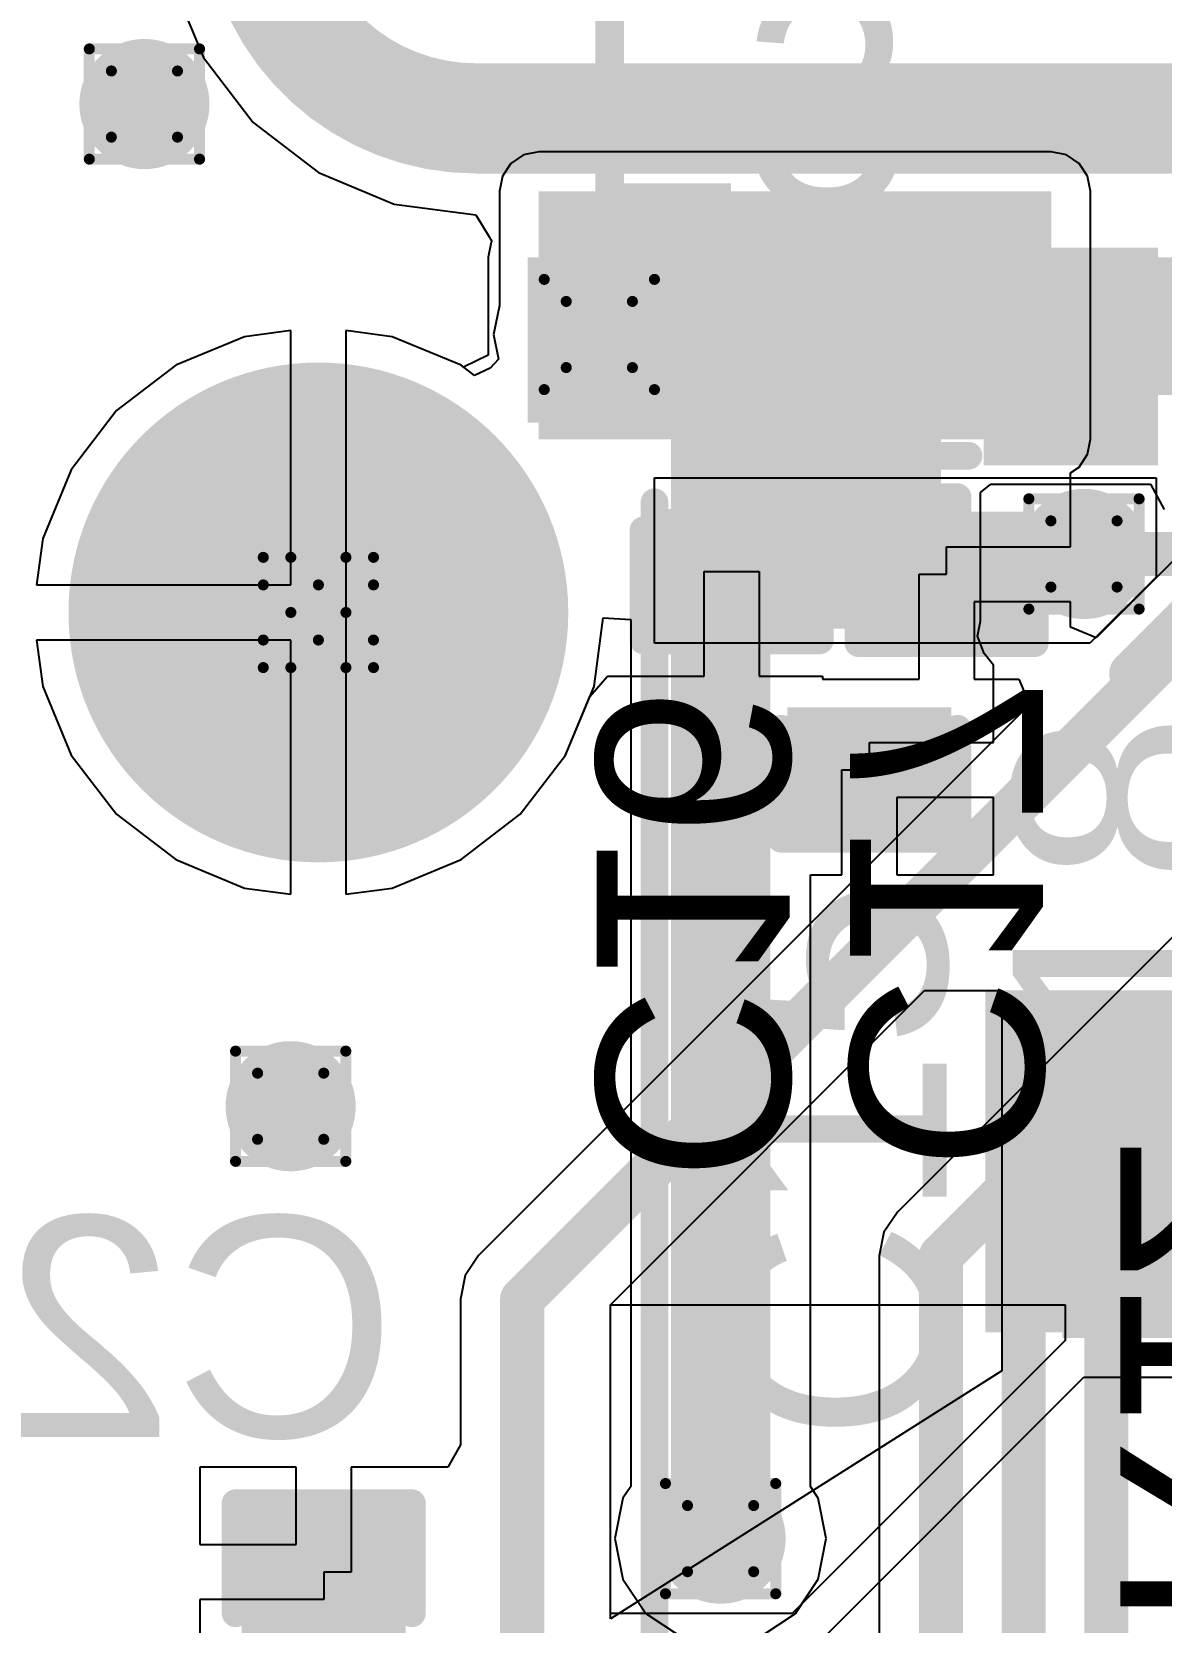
# Model space of a CAD drawing. Header units: inches. Extents: x -8 to 210, y -39 to 109.
# Drawn here: x 3.76 to 8.96, y 44.13 to 51.46 of the extents above; entities that cross this region are included whole.
import ezdxf

# ---------------------------------------------------------------- set-up
doc = ezdxf.new("R2010")
doc.units = ezdxf.units.IN
for name, color, linetype in [('Bottom Layer', 5, 'Continuous'), ('Bottom Overlay', 54, 'Continuous'), ('Bottom Paste', 16, 'Continuous'), ('Bottom Solder', 6, 'Continuous'), ('Drill Drawing', 1, 'Continuous'), ('Multi-Layer', 9, 'Continuous'), ('Pad Holes', 156, 'Continuous'), ('Top Layer', 1, 'Continuous'), ('Top Overlay', 2, 'Continuous'), ('Top Paste', 8, 'Continuous'), ('Top Solder', 216, 'Continuous'), ('Via Holes', 16, 'Continuous')]:
    doc.layers.add(name, color=color, linetype=linetype)
doc.styles.add('Arial', font='', dxfattribs={"height": 0.2})
doc.styles.get('Arial').set_extended_font_data('Arial')

# ---------------------------------------------------------------- blocks, each defined once
blk = doc.blocks.new('C___0402_B_13')
at = {"layer": 'Bottom Layer'}
for points in [[(-0.2413, 0.3175), (-0.2413, -0.3175), (-0.6985, -0.3175), (-0.6985, 0.3175)], [(0.6985, 0.3175), (0.6985, -0.3175), (0.2413, -0.3175), (0.2413, 0.3175)]]:
    blk.add_hatch(color=5, dxfattribs=at).paths.add_polyline_path(points)
at = {"layer": 'Bottom Paste'}
for points in [[(-0.2413, 0.3175), (-0.2413, -0.3175), (-0.6985, -0.3175), (-0.6985, 0.3175)], [(0.6985, 0.3175), (0.6985, -0.3175), (0.2413, -0.3175), (0.2413, 0.3175)]]:
    blk.add_hatch(color=16, dxfattribs=at).paths.add_polyline_path(points)
at = {"layer": 'Bottom Solder'}
for points in [[(-0.1813, 0.3775), (-0.1813, -0.3775), (-0.7585, -0.3775), (-0.7585, 0.3775)], [(0.7585, 0.3775), (0.7585, -0.3775), (0.1813, -0.3775), (0.1813, 0.3775)]]:
    blk.add_hatch(color=6, dxfattribs=at).paths.add_polyline_path(points)
at = {"layer": 'Bottom Overlay'}
for points in [[(-0.7874, 0.4064, 0.127, 0.127, 0), (-0.7874, -0.4064, 0.127, 0.127, 0)], [(-0.7874, 0.4064, 0.127, 0.127, 0), (-0.2794, 0.4064, 0.127, 0.127, 0)], [(0.2794, 0.4064, 0.127, 0.127, 0), (0.7874, 0.4064, 0.127, 0.127, 0)], [(0.7874, 0.4064, 0.127, 0.127, 0), (0.7874, -0.4064, 0.127, 0.127, 0)], [(-0.7874, -0.4064, 0.127, 0.127, 0), (-0.2794, -0.4064, 0.127, 0.127, 0)], [(0.2794, -0.4064, 0.127, 0.127, 0), (0.7874, -0.4064, 0.127, 0.127, 0)]]:
    blk.add_lwpolyline(points, format="xyseb", dxfattribs=at)
for points in [[(-0.8191, 0.4064, 0.0635, 0.0635, 1), (-0.7556, 0.4064, 0.0635, 0.0635, 1)], [(-0.8191, 0.4064, 0.0635, 0.0635, 1), (-0.7556, 0.4064, 0.0635, 0.0635, 1)], [(-0.3111, 0.4064, 0.0635, 0.0635, 1), (-0.2477, 0.4064, 0.0635, 0.0635, 1)], [(0.2477, 0.4064, 0.0635, 0.0635, 1), (0.3111, 0.4064, 0.0635, 0.0635, 1)], [(0.7556, 0.4064, 0.0635, 0.0635, 1), (0.8191, 0.4064, 0.0635, 0.0635, 1)], [(0.7556, 0.4064, 0.0635, 0.0635, 1), (0.8191, 0.4064, 0.0635, 0.0635, 1)], [(-0.8191, -0.4064, 0.0635, 0.0635, 1), (-0.7556, -0.4064, 0.0635, 0.0635, 1)], [(-0.8191, -0.4064, 0.0635, 0.0635, 1), (-0.7556, -0.4064, 0.0635, 0.0635, 1)], [(-0.3111, -0.4064, 0.0635, 0.0635, 1), (-0.2477, -0.4064, 0.0635, 0.0635, 1)], [(0.2477, -0.4064, 0.0635, 0.0635, 1), (0.3111, -0.4064, 0.0635, 0.0635, 1)], [(0.7556, -0.4064, 0.0635, 0.0635, 1), (0.8191, -0.4064, 0.0635, 0.0635, 1)], [(0.7556, -0.4064, 0.0635, 0.0635, 1), (0.8191, -0.4064, 0.0635, 0.0635, 1)]]:
    blk.add_lwpolyline(points, format="xyseb", close=True, dxfattribs=at)
blk = doc.blocks.new('1825027_8_24')
at = {"layer": 'Bottom Layer'}
h = blk.add_hatch(color=5, dxfattribs=at)
edge = h.paths.add_edge_path()
edge.add_arc((-3.505, 1.245), 1.05, 0, 360)
at = {"layer": 'Bottom Solder'}
h = blk.add_hatch(color=6, dxfattribs=at)
edge = h.paths.add_edge_path()
edge.add_arc((-3.505, 1.245), 1.1516, 0, 360)
at = {"layer": 'Multi-Layer'}
h = blk.add_hatch(color=9, dxfattribs=at)
edge = h.paths.add_edge_path()
edge.add_arc((-3.505, 1.245), 1.05, 0, 360)
at = {"layer": 'Pad Holes'}
h = blk.add_hatch(color=7, dxfattribs=at)
edge = h.paths.add_edge_path()
edge.add_arc((-3.505, 1.245), 0.65, 0, 360)
at = {"layer": 'Top Layer'}
h = blk.add_hatch(color=1, dxfattribs=at)
edge = h.paths.add_edge_path()
edge.add_arc((-3.505, 1.245), 1.05, 0, 360)
at = {"layer": 'Top Solder'}
h = blk.add_hatch(color=216, dxfattribs=at)
edge = h.paths.add_edge_path()
edge.add_arc((-3.505, 1.245), 1.1516, 0, 360)
at = {"layer": 'Top Overlay'}
blk.add_lwpolyline([(4.064, 2.794, 0.127, 0.127, 0), (-4.0132, 2.794, 0.127, 0.127, 0)], format="xyseb", dxfattribs=at)
blk.add_lwpolyline([(-4.045, 2.794, 0.0635, 0.0635, 1), (-3.9815, 2.794, 0.0635, 0.0635, 1)], format="xyseb", close=True, dxfattribs=at)
blk = doc.blocks.new('IND_0603__1608_M_______81')
at = {"layer": 'Top Layer'}
for points in [[(-1, 0.4), (-0.4, 0.4), (-0.4, -0.4), (-1, -0.4)], [(0.4, 0.4), (1, 0.4), (1, -0.4), (0.4, -0.4)]]:
    blk.add_hatch(color=1, dxfattribs=at).paths.add_polyline_path(points)
at = {"layer": 'Top Paste'}
for points in [[(-1, 0.4), (-0.4, 0.4), (-0.4, -0.4), (-1, -0.4)], [(0.4, 0.4), (1, 0.4), (1, -0.4), (0.4, -0.4)]]:
    blk.add_hatch(color=8, dxfattribs=at).paths.add_polyline_path(points)
at = {"layer": 'Top Solder'}
for points in [[(-1.1016, 0.5016), (-0.2984, 0.5016), (-0.2984, -0.5016), (-1.1016, -0.5016)], [(0.2984, 0.5016), (1.1016, 0.5016), (1.1016, -0.5016), (0.2984, -0.5016)]]:
    blk.add_hatch(color=216, dxfattribs=at).paths.add_polyline_path(points)
at = {"layer": 'Top Overlay'}
for points in [[(-0.2032, 0.4572, 0.127, 0.127, 0), (0.2286, 0.4572, 0.127, 0.127, 0)], [(-0.2032, -0.4572, 0.127, 0.127, 0), (0.2286, -0.4572, 0.127, 0.127, 0)]]:
    blk.add_lwpolyline(points, format="xyseb", dxfattribs=at)
for points in [[(-0.2349, 0.4572, 0.0635, 0.0635, 1), (-0.1714, 0.4572, 0.0635, 0.0635, 1)], [(0.1968, 0.4572, 0.0635, 0.0635, 1), (0.2604, 0.4572, 0.0635, 0.0635, 1)], [(-0.2349, -0.4572, 0.0635, 0.0635, 1), (-0.1714, -0.4572, 0.0635, 0.0635, 1)], [(0.1968, -0.4572, 0.0635, 0.0635, 1), (0.2604, -0.4572, 0.0635, 0.0635, 1)]]:
    blk.add_lwpolyline(points, format="xyseb", close=True, dxfattribs=at)
blk = doc.blocks.new('C___0402_B_135')
at = {"layer": 'Bottom Layer'}
for points in [[(-0.2413, 0.3175), (-0.2413, -0.3175), (-0.6985, -0.3175), (-0.6985, 0.3175)], [(0.6985, 0.3175), (0.6985, -0.3175), (0.2413, -0.3175), (0.2413, 0.3175)]]:
    blk.add_hatch(color=5, dxfattribs=at).paths.add_polyline_path(points)
at = {"layer": 'Bottom Paste'}
for points in [[(-0.2413, 0.3175), (-0.2413, -0.3175), (-0.6985, -0.3175), (-0.6985, 0.3175)], [(0.6985, 0.3175), (0.6985, -0.3175), (0.2413, -0.3175), (0.2413, 0.3175)]]:
    blk.add_hatch(color=16, dxfattribs=at).paths.add_polyline_path(points)
at = {"layer": 'Bottom Solder'}
for points in [[(-0.1813, 0.3775), (-0.1813, -0.3775), (-0.7585, -0.3775), (-0.7585, 0.3775)], [(0.7585, 0.3775), (0.7585, -0.3775), (0.1813, -0.3775), (0.1813, 0.3775)]]:
    blk.add_hatch(color=6, dxfattribs=at).paths.add_polyline_path(points)
at = {"layer": 'Bottom Overlay'}
for points in [[(-0.7874, -0.4064, 0.127, 0.127, 0), (-0.7874, 0.4064, 0.127, 0.127, 0)], [(-0.2794, 0.4064, 0.127, 0.127, 0), (-0.7874, 0.4064, 0.127, 0.127, 0)], [(0.7874, 0.4064, 0.127, 0.127, 0), (0.2794, 0.4064, 0.127, 0.127, 0)], [(0.7874, -0.4064, 0.127, 0.127, 0), (0.7874, 0.4064, 0.127, 0.127, 0)], [(-0.2794, -0.4064, 0.127, 0.127, 0), (-0.7874, -0.4064, 0.127, 0.127, 0)], [(0.7874, -0.4064, 0.127, 0.127, 0), (0.2794, -0.4064, 0.127, 0.127, 0)]]:
    blk.add_lwpolyline(points, format="xyseb", dxfattribs=at)
for points in [[(-0.8191, 0.4064, 0.0635, 0.0635, 1), (-0.7556, 0.4064, 0.0635, 0.0635, 1)], [(-0.8191, 0.4064, 0.0635, 0.0635, 1), (-0.7556, 0.4064, 0.0635, 0.0635, 1)], [(-0.3111, 0.4064, 0.0635, 0.0635, 1), (-0.2477, 0.4064, 0.0635, 0.0635, 1)], [(0.2477, 0.4064, 0.0635, 0.0635, 1), (0.3111, 0.4064, 0.0635, 0.0635, 1)], [(0.7556, 0.4064, 0.0635, 0.0635, 1), (0.8191, 0.4064, 0.0635, 0.0635, 1)], [(0.7556, 0.4064, 0.0635, 0.0635, 1), (0.8191, 0.4064, 0.0635, 0.0635, 1)], [(-0.8191, -0.4064, 0.0635, 0.0635, 1), (-0.7556, -0.4064, 0.0635, 0.0635, 1)], [(-0.8191, -0.4064, 0.0635, 0.0635, 1), (-0.7556, -0.4064, 0.0635, 0.0635, 1)], [(-0.3111, -0.4064, 0.0635, 0.0635, 1), (-0.2477, -0.4064, 0.0635, 0.0635, 1)], [(0.2477, -0.4064, 0.0635, 0.0635, 1), (0.3111, -0.4064, 0.0635, 0.0635, 1)], [(0.7556, -0.4064, 0.0635, 0.0635, 1), (0.8191, -0.4064, 0.0635, 0.0635, 1)], [(0.7556, -0.4064, 0.0635, 0.0635, 1), (0.8191, -0.4064, 0.0635, 0.0635, 1)]]:
    blk.add_lwpolyline(points, format="xyseb", close=True, dxfattribs=at)
blk = doc.blocks.new('C___0402_B_140')
at = {"layer": 'Bottom Layer'}
for points in [[(-0.2413, 0.3175), (-0.2413, -0.3175), (-0.6985, -0.3175), (-0.6985, 0.3175)], [(0.6985, 0.3175), (0.6985, -0.3175), (0.2413, -0.3175), (0.2413, 0.3175)]]:
    blk.add_hatch(color=5, dxfattribs=at).paths.add_polyline_path(points)
at = {"layer": 'Bottom Paste'}
for points in [[(-0.2413, 0.3175), (-0.2413, -0.3175), (-0.6985, -0.3175), (-0.6985, 0.3175)], [(0.6985, 0.3175), (0.6985, -0.3175), (0.2413, -0.3175), (0.2413, 0.3175)]]:
    blk.add_hatch(color=16, dxfattribs=at).paths.add_polyline_path(points)
at = {"layer": 'Bottom Solder'}
for points in [[(-0.1813, 0.3775), (-0.1813, -0.3775), (-0.7585, -0.3775), (-0.7585, 0.3775)], [(0.7585, 0.3775), (0.7585, -0.3775), (0.1813, -0.3775), (0.1813, 0.3775)]]:
    blk.add_hatch(color=6, dxfattribs=at).paths.add_polyline_path(points)
at = {"layer": 'Bottom Overlay'}
for points in [[(-0.7874, 0.4064, 0.127, 0.127, 0), (-0.2794, 0.4064, 0.127, 0.127, 0)], [(-0.7874, 0.4064, 0.127, 0.127, 0), (-0.7874, -0.4064, 0.127, 0.127, 0)], [(0.2794, 0.4064, 0.127, 0.127, 0), (0.7874, 0.4064, 0.127, 0.127, 0)], [(0.7874, 0.4064, 0.127, 0.127, 0), (0.7874, -0.4064, 0.127, 0.127, 0)], [(-0.7874, -0.4064, 0.127, 0.127, 0), (-0.2794, -0.4064, 0.127, 0.127, 0)], [(0.2794, -0.4064, 0.127, 0.127, 0), (0.7874, -0.4064, 0.127, 0.127, 0)]]:
    blk.add_lwpolyline(points, format="xyseb", dxfattribs=at)
for points in [[(-0.8191, 0.4064, 0.0635, 0.0635, 1), (-0.7556, 0.4064, 0.0635, 0.0635, 1)], [(-0.8191, 0.4064, 0.0635, 0.0635, 1), (-0.7556, 0.4064, 0.0635, 0.0635, 1)], [(-0.3111, 0.4064, 0.0635, 0.0635, 1), (-0.2477, 0.4064, 0.0635, 0.0635, 1)], [(0.2477, 0.4064, 0.0635, 0.0635, 1), (0.3111, 0.4064, 0.0635, 0.0635, 1)], [(0.7556, 0.4064, 0.0635, 0.0635, 1), (0.8191, 0.4064, 0.0635, 0.0635, 1)], [(0.7556, 0.4064, 0.0635, 0.0635, 1), (0.8191, 0.4064, 0.0635, 0.0635, 1)], [(-0.8191, -0.4064, 0.0635, 0.0635, 1), (-0.7556, -0.4064, 0.0635, 0.0635, 1)], [(-0.8191, -0.4064, 0.0635, 0.0635, 1), (-0.7556, -0.4064, 0.0635, 0.0635, 1)], [(-0.3111, -0.4064, 0.0635, 0.0635, 1), (-0.2477, -0.4064, 0.0635, 0.0635, 1)], [(0.2477, -0.4064, 0.0635, 0.0635, 1), (0.3111, -0.4064, 0.0635, 0.0635, 1)], [(0.7556, -0.4064, 0.0635, 0.0635, 1), (0.8191, -0.4064, 0.0635, 0.0635, 1)], [(0.7556, -0.4064, 0.0635, 0.0635, 1), (0.8191, -0.4064, 0.0635, 0.0635, 1)]]:
    blk.add_lwpolyline(points, format="xyseb", close=True, dxfattribs=at)
blk = doc.blocks.new('C___0402_141')
at = {"layer": 'Top Layer'}
for points in [[(-0.6985, -0.3175), (-0.6985, 0.3175), (-0.2413, 0.3175), (-0.2413, -0.3175)], [(0.2413, -0.3175), (0.2413, 0.3175), (0.6985, 0.3175), (0.6985, -0.3175)]]:
    blk.add_hatch(color=1, dxfattribs=at).paths.add_polyline_path(points)
at = {"layer": 'Top Paste'}
for points in [[(-0.6985, -0.3175), (-0.6985, 0.3175), (-0.2413, 0.3175), (-0.2413, -0.3175)], [(0.2413, -0.3175), (0.2413, 0.3175), (0.6985, 0.3175), (0.6985, -0.3175)]]:
    blk.add_hatch(color=8, dxfattribs=at).paths.add_polyline_path(points)
at = {"layer": 'Top Solder'}
for points in [[(-0.7585, -0.3775), (-0.7585, 0.3775), (-0.1813, 0.3775), (-0.1813, -0.3775)], [(0.1813, -0.3775), (0.1813, 0.3775), (0.7585, 0.3775), (0.7585, -0.3775)]]:
    blk.add_hatch(color=216, dxfattribs=at).paths.add_polyline_path(points)
at = {"layer": 'Top Overlay'}
for points in [[(-0.7874, 0.4064, 0.127, 0.127, 0), (-0.2794, 0.4064, 0.127, 0.127, 0)], [(-0.7874, 0.4064, 0.127, 0.127, 0), (-0.7874, -0.4064, 0.127, 0.127, 0)], [(0.2794, 0.4064, 0.127, 0.127, 0), (0.7874, 0.4064, 0.127, 0.127, 0)], [(0.7874, 0.4064, 0.127, 0.127, 0), (0.7874, -0.4064, 0.127, 0.127, 0)], [(-0.7874, -0.4064, 0.127, 0.127, 0), (-0.2794, -0.4064, 0.127, 0.127, 0)], [(0.2794, -0.4064, 0.127, 0.127, 0), (0.7874, -0.4064, 0.127, 0.127, 0)]]:
    blk.add_lwpolyline(points, format="xyseb", dxfattribs=at)
for points in [[(-0.8191, 0.4064, 0.0635, 0.0635, 1), (-0.7556, 0.4064, 0.0635, 0.0635, 1)], [(-0.8191, 0.4064, 0.0635, 0.0635, 1), (-0.7556, 0.4064, 0.0635, 0.0635, 1)], [(-0.3111, 0.4064, 0.0635, 0.0635, 1), (-0.2477, 0.4064, 0.0635, 0.0635, 1)], [(0.2477, 0.4064, 0.0635, 0.0635, 1), (0.3111, 0.4064, 0.0635, 0.0635, 1)], [(0.7556, 0.4064, 0.0635, 0.0635, 1), (0.8191, 0.4064, 0.0635, 0.0635, 1)], [(0.7556, 0.4064, 0.0635, 0.0635, 1), (0.8191, 0.4064, 0.0635, 0.0635, 1)], [(-0.8191, -0.4064, 0.0635, 0.0635, 1), (-0.7556, -0.4064, 0.0635, 0.0635, 1)], [(-0.8191, -0.4064, 0.0635, 0.0635, 1), (-0.7556, -0.4064, 0.0635, 0.0635, 1)], [(-0.3111, -0.4064, 0.0635, 0.0635, 1), (-0.2477, -0.4064, 0.0635, 0.0635, 1)], [(0.2477, -0.4064, 0.0635, 0.0635, 1), (0.3111, -0.4064, 0.0635, 0.0635, 1)], [(0.7556, -0.4064, 0.0635, 0.0635, 1), (0.8191, -0.4064, 0.0635, 0.0635, 1)], [(0.7556, -0.4064, 0.0635, 0.0635, 1), (0.8191, -0.4064, 0.0635, 0.0635, 1)]]:
    blk.add_lwpolyline(points, format="xyseb", close=True, dxfattribs=at)

msp = doc.modelspace()

# ---------------------------------------------------------------- hatches: boundary and pattern name
at = {"layer": 'Bottom Layer'}
h = msp.add_hatch(color=5, dxfattribs=at)
edge = h.paths.add_edge_path()
edge.add_arc((4.2791, 51.1253), 0.3, 0, 360)
for points in [[(6.096, 49.5808), (8.4582, 49.5808), (8.4582, 50.7238), (6.096, 50.7238)], [(8.1534, 45.466), (10.9982, 45.466), (10.9982, 47.0408), (8.1534, 47.0408)], [(8.509, 45.4396), (13.6906, 45.4396), (13.6906, 46.1264), (8.509, 46.1264)]]:
    msp.add_hatch(color=5, dxfattribs=at).paths.add_polyline_path(points)
h = msp.add_hatch(color=5, dxfattribs=at)
edge = h.paths.add_edge_path()
edge.add_arc((6.3754, 50.0634), 0.3, 0, 360)
h = msp.add_hatch(color=5, dxfattribs=at)
edge = h.paths.add_edge_path()
edge.add_arc((8.6088, 49.0522), 0.3, 0, 360)
h = msp.add_hatch(color=5, dxfattribs=at)
edge = h.paths.add_edge_path()
edge.add_arc((4.953, 46.5074), 0.3, 0, 360)
h = msp.add_hatch(color=5, dxfattribs=at)
edge = h.paths.add_edge_path()
edge.add_arc((6.9342, 44.515), 0.3, 0, 360)
at = {"layer": 'Top Layer'}
h = msp.add_hatch(color=1, dxfattribs=at)
edge = h.paths.add_edge_path()
edge.add_arc((4.2791, 51.1253), 0.3, 0, 360)
for points in [[(6.0452, 49.657), (7.493, 49.657), (7.493, 50.419), (6.0452, 50.419)], [(6.9088, 48.7426), (7.9502, 48.7426), (7.9502, 50.419), (6.9088, 50.419)], [(8.1788, 49.784), (9.8806, 49.784), (9.8806, 50.419), (8.1788, 50.419)], [(8.1788, 49.5554), (8.9154, 49.5554), (8.9154, 49.9618), (8.1788, 49.9618)]]:
    msp.add_hatch(color=1, dxfattribs=at).paths.add_polyline_path(points)
h = msp.add_hatch(color=1, dxfattribs=at)
edge = h.paths.add_edge_path()
edge.add_arc((6.3754, 50.0634), 0.3, 0, 360)
h = msp.add_hatch(color=1, dxfattribs=at)
edge = h.paths.add_edge_path()
edge.add_arc((8.6088, 49.0522), 0.3, 0, 360)
h = msp.add_hatch(color=1, dxfattribs=at)
edge = h.paths.add_edge_path()
edge.add_arc((4.953, 46.5074), 0.3, 0, 360)
h = msp.add_hatch(color=1, dxfattribs=at)
edge = h.paths.add_edge_path()
edge.add_arc((6.9342, 44.515), 0.3, 0, 360)
at = {"layer": 'Via Holes'}
h = msp.add_hatch(color=7, dxfattribs=at)
edge = h.paths.add_edge_path()
edge.add_arc((4.2791, 51.1253), 0.15, 0, 360)
h = msp.add_hatch(color=7, dxfattribs=at)
edge = h.paths.add_edge_path()
edge.add_arc((6.3754, 50.0634), 0.15, 0, 360)
h = msp.add_hatch(color=7, dxfattribs=at)
edge = h.paths.add_edge_path()
edge.add_arc((8.6088, 49.0522), 0.15, 0, 360)
h = msp.add_hatch(color=7, dxfattribs=at)
edge = h.paths.add_edge_path()
edge.add_arc((4.953, 46.5074), 0.15, 0, 360)
h = msp.add_hatch(color=7, dxfattribs=at)
edge = h.paths.add_edge_path()
edge.add_arc((6.9342, 44.515), 0.15, 0, 360)

# ---------------------------------------------------------------- linework, layer by layer
at = {"layer": 'Bottom Layer'}
for p, q in [((6.0266, 50.8913), (5.9678, 50.852)), ((6.096, 50.9051), (6.0266, 50.8913)), ((8.4582, 50.9051), (6.096, 50.9051)), ((8.5276, 50.8913), (8.4582, 50.9051)), ((8.5864, 50.852), (8.5276, 50.8913)), ((5.9285, 50.7932), (5.9147, 50.7238)), ((5.9678, 50.852), (5.9285, 50.7932)), ((8.6257, 50.7932), (8.5864, 50.852)), ((8.6395, 50.7238), (8.6257, 50.7932)), ((5.9147, 50.7238), (5.9147, 50.1965)), ((8.6395, 49.5808), (8.6395, 50.7238)), ((5.9147, 50.1965), (5.8882, 50.0634)), ((4.7404, 50.053), (4.4232, 49.9216)), ((4.9538, 50.0811), (4.7404, 50.053)), ((4.9538, 48.9096), (4.9538, 50.0811)), ((5.4212, 50.053), (5.2078, 50.0811)), ((5.2078, 50.0811), (5.2078, 48.7826)), ((5.7384, 49.9216), (5.4212, 50.053)), ((5.8882, 50.0634), (5.9109, 49.9494)), ((4.4232, 49.9216), (4.1508, 49.7126)), ((5.8008, 49.8738), (5.7384, 49.9216)), ((5.8722, 49.909), (5.8008, 49.8738)), ((5.9109, 49.9494), (5.8722, 49.909)), ((4.1508, 49.7126), (3.9418, 49.4402)), ((8.6257, 49.5114), (8.6395, 49.5808)), ((8.5864, 49.4526), (8.6257, 49.5114)), ((3.9418, 49.4402), (3.8104, 49.123)), ((6.6294, 48.641), (6.6294, 49.403)), ((6.6294, 49.403), (8.9408, 49.403)), ((8.5471, 49.4264), (8.5864, 49.4526)), ((8.5471, 49.0855), (8.5471, 49.4264)), ((8.9408, 49.403), (8.9408, 48.9458)), ((3.8104, 49.123), (3.7823, 48.9096)), ((9.1385, 49.14), (8.6644, 48.6659)), ((7.9756, 48.9585), (7.9756, 49.0855)), ((7.9756, 49.0855), (8.5471, 49.0855)), ((6.858, 48.4886), (6.858, 48.9712)), ((6.858, 48.9712), (7.112, 48.9712)), ((7.112, 48.9712), (7.112, 48.4886)), ((7.8486, 48.4759), (7.8486, 48.9585)), ((7.8486, 48.9585), (7.9756, 48.9585)), ((3.7823, 48.9096), (4.9538, 48.9096)), ((8.9408, 48.9458), (8.636, 48.641)), ((8.5471, 48.8315), (8.1026, 48.8315)), ((8.1026, 48.8315), (8.1026, 48.4759)), ((8.5471, 48.7145), (8.5471, 48.8315)), ((5.2078, 48.7826), (5.2078, 47.4841)), ((8.6644, 48.6659), (8.5471, 48.7145)), ((4.9538, 48.6556), (3.7823, 48.6556)), ((3.7823, 48.6556), (3.8104, 48.4422)), ((4.9538, 47.4841), (4.9538, 48.6556)), ((8.636, 48.641), (6.6294, 48.641)), ((3.8104, 48.4422), (3.9418, 48.125)), ((6.3319, 48.3954), (6.4135, 48.4886)), ((6.4135, 48.4886), (6.858, 48.4886)), ((7.112, 48.4886), (7.4041, 48.4886)), ((7.4041, 48.4886), (7.4041, 48.4759)), ((7.4041, 48.4759), (7.8486, 48.4759)), ((8.1026, 48.4759), (8.3085, 48.4759)), ((8.3085, 48.4759), (8.3571, 48.3586)), ((6.2198, 48.125), (6.3319, 48.3954)), ((8.3571, 48.3586), (5.8184, 45.8198)), ((3.9418, 48.125), (4.1508, 47.8526)), ((6.0108, 47.8526), (6.2198, 48.125)), ((4.1508, 47.8526), (4.4232, 47.6436)), ((5.7384, 47.6436), (6.0108, 47.8526)), ((4.4232, 47.6436), (4.7404, 47.5122)), ((5.4212, 47.5122), (5.7384, 47.6436)), ((4.7404, 47.5122), (4.9538, 47.4841)), ((5.2078, 47.4841), (5.4212, 47.5122)), ((6.4262, 45.593), (7.874, 47.0408)), ((7.874, 47.0408), (8.2296, 47.0408)), ((8.2296, 47.0408), (8.2296, 45.2882)), ((5.8184, 45.8198), (5.7566, 45.7274)), ((5.7566, 45.7274), (5.7349, 45.6184)), ((5.7349, 45.6184), (5.7349, 45.6184)), ((5.7349, 45.6184), (5.7349, 44.9467)), ((6.4262, 45.593), (8.5217, 45.593)), ((6.4262, 44.1706), (6.4262, 45.593)), ((6.4262, 44.1452), (6.4262, 45.593)), ((8.5217, 45.593), (8.5217, 45.4279)), ((8.5217, 45.4279), (7.2644, 44.1706)), ((8.2296, 45.2882), (6.4262, 44.1452)), ((7.3926, 44.0424), (8.6085, 45.2583)), ((8.6085, 45.2583), (10.2101, 45.2583)), ((5.7349, 44.9467), (5.6769, 44.8437)), ((4.9784, 44.8437), (4.5339, 44.8437)), ((4.5339, 44.8437), (4.5339, 44.4881)), ((4.9784, 44.4881), (4.9784, 44.8437)), ((5.6769, 44.8437), (5.2324, 44.8437)), ((5.2324, 44.8437), (5.2324, 44.3611)), ((4.5339, 44.4881), (4.9784, 44.4881)), ((5.2324, 44.3611), (5.1054, 44.3611)), ((5.1054, 44.3611), (5.1054, 44.2341)), ((5.1054, 44.2341), (4.5339, 44.2341)), ((4.5339, 44.2341), (4.5339, 43.9709)), ((7.2644, 44.1706), (6.4262, 44.1706))]:
    msp.add_line(p, q, dxfattribs=at)
for points in [[(6.0198, 45.6184, 0.2032, 0.2032, 0), (9.4234, 49.022, 0.2032, 0.2032, 0)], [(7.1374, 48.9712, 0.2032, 0.2032, 0), (7.1437, 48.9648, 0.2032, 0.2032, 0)], [(7.1437, 48.9648, 0.2032, 0.2032, 0), (8.1216, 48.9648, 0.2032, 0.2032, 0)], [(8.1216, 48.9648, 0.2032, 0.2032, 0), (8.128, 48.9585, 0.2032, 0.2032, 0)], [(6.0198, 43.0616, 0.2032, 0.2032, 0), (6.0198, 45.6184, 0.2032, 0.2032, 0)]]:
    msp.add_lwpolyline(points, format="xyseb", dxfattribs=at)
for points in [[(7.0866, 48.9712, 0.1016, 0.1016, 1), (7.1882, 48.9712, 0.1016, 0.1016, 1)], [(7.0929, 48.9648, 0.1016, 0.1016, 1), (7.1945, 48.9648, 0.1016, 0.1016, 1)], [(7.0929, 48.9648, 0.1016, 0.1016, 1), (7.1945, 48.9648, 0.1016, 0.1016, 1)], [(8.0708, 48.9648, 0.1016, 0.1016, 1), (8.1724, 48.9648, 0.1016, 0.1016, 1)], [(8.0708, 48.9648, 0.1016, 0.1016, 1), (8.1724, 48.9648, 0.1016, 0.1016, 1)], [(8.0772, 48.9585, 0.1016, 0.1016, 1), (8.1788, 48.9585, 0.1016, 0.1016, 1)], [(5.969, 45.6184, 0.1016, 0.1016, 1), (6.0706, 45.6184, 0.1016, 0.1016, 1)], [(5.969, 45.6184, 0.1016, 0.1016, 1), (6.0706, 45.6184, 0.1016, 0.1016, 1)]]:
    msp.add_lwpolyline(points, format="xyseb", close=True, dxfattribs=at)
at = {"layer": 'Drill Drawing'}
for points in [[(4.0251, 51.3793, 0.0508, 0.0508, 0), (4.5331, 51.3793, 0.0508, 0.0508, 0)], [(4.0251, 50.8713, 0.0508, 0.0508, 0), (4.0251, 51.3793, 0.0508, 0.0508, 0)], [(4.5331, 50.8713, 0.0508, 0.0508, 0), (4.5331, 51.3793, 0.0508, 0.0508, 0)], [(4.1267, 51.2777, 0.0508, 0.0508, 0), (4.4315, 51.2777, 0.0508, 0.0508, 0)], [(4.1267, 50.9729, 0.0508, 0.0508, 0), (4.1267, 51.2777, 0.0508, 0.0508, 0)], [(4.4315, 50.9729, 0.0508, 0.0508, 0), (4.4315, 51.2777, 0.0508, 0.0508, 0)], [(4.1267, 50.9729, 0.0508, 0.0508, 0), (4.4315, 50.9729, 0.0508, 0.0508, 0)], [(4.0251, 50.8713, 0.0508, 0.0508, 0), (4.5331, 50.8713, 0.0508, 0.0508, 0)], [(6.1214, 50.3174, 0.0508, 0.0508, 0), (6.6294, 50.3174, 0.0508, 0.0508, 0)], [(6.1214, 49.8094, 0.0508, 0.0508, 0), (6.1214, 50.3174, 0.0508, 0.0508, 0)], [(6.6294, 49.8094, 0.0508, 0.0508, 0), (6.6294, 50.3174, 0.0508, 0.0508, 0)], [(6.223, 50.2158, 0.0508, 0.0508, 0), (6.5278, 50.2158, 0.0508, 0.0508, 0)], [(6.223, 49.911, 0.0508, 0.0508, 0), (6.223, 50.2158, 0.0508, 0.0508, 0)], [(6.5278, 49.911, 0.0508, 0.0508, 0), (6.5278, 50.2158, 0.0508, 0.0508, 0)], [(6.223, 49.911, 0.0508, 0.0508, 0), (6.5278, 49.911, 0.0508, 0.0508, 0)], [(6.1214, 49.8094, 0.0508, 0.0508, 0), (6.6294, 49.8094, 0.0508, 0.0508, 0)], [(8.3548, 49.3062, 0.0508, 0.0508, 0), (8.8628, 49.3062, 0.0508, 0.0508, 0)], [(8.3548, 48.7982, 0.0508, 0.0508, 0), (8.3548, 49.3062, 0.0508, 0.0508, 0)], [(8.8628, 48.7982, 0.0508, 0.0508, 0), (8.8628, 49.3062, 0.0508, 0.0508, 0)], [(8.4564, 49.2046, 0.0508, 0.0508, 0), (8.7612, 49.2046, 0.0508, 0.0508, 0)], [(8.4564, 48.8998, 0.0508, 0.0508, 0), (8.4564, 49.2046, 0.0508, 0.0508, 0)], [(8.7612, 48.8998, 0.0508, 0.0508, 0), (8.7612, 49.2046, 0.0508, 0.0508, 0)], [(4.8268, 48.9096, 0.0508, 0.0508, 0), (4.8268, 49.0366, 0.0508, 0.0508, 0)], [(4.8268, 49.0366, 0.0508, 0.0508, 0), (4.9538, 49.0366, 0.0508, 0.0508, 0)], [(4.9538, 49.0366, 0.0508, 0.0508, 0), (5.0808, 48.9096, 0.0508, 0.0508, 0)], [(5.0808, 48.9096, 0.0508, 0.0508, 0), (5.2078, 49.0366, 0.0508, 0.0508, 0)], [(5.2078, 49.0366, 0.0508, 0.0508, 0), (5.3348, 49.0366, 0.0508, 0.0508, 0)], [(5.3348, 48.9096, 0.0508, 0.0508, 0), (5.3348, 49.0366, 0.0508, 0.0508, 0)], [(4.8268, 48.9096, 0.0508, 0.0508, 0), (4.9538, 48.7826, 0.0508, 0.0508, 0)], [(5.2078, 48.7826, 0.0508, 0.0508, 0), (5.3348, 48.9096, 0.0508, 0.0508, 0)], [(8.4564, 48.8998, 0.0508, 0.0508, 0), (8.7612, 48.8998, 0.0508, 0.0508, 0)], [(4.8268, 48.6556, 0.0508, 0.0508, 0), (4.9538, 48.7826, 0.0508, 0.0508, 0)], [(5.2078, 48.7826, 0.0508, 0.0508, 0), (5.3348, 48.6556, 0.0508, 0.0508, 0)], [(8.3548, 48.7982, 0.0508, 0.0508, 0), (8.8628, 48.7982, 0.0508, 0.0508, 0)], [(4.8268, 48.5286, 0.0508, 0.0508, 0), (4.8268, 48.6556, 0.0508, 0.0508, 0)], [(4.9538, 48.5286, 0.0508, 0.0508, 0), (5.0808, 48.6556, 0.0508, 0.0508, 0)], [(5.0808, 48.6556, 0.0508, 0.0508, 0), (5.2078, 48.5286, 0.0508, 0.0508, 0)], [(5.3348, 48.5286, 0.0508, 0.0508, 0), (5.3348, 48.6556, 0.0508, 0.0508, 0)], [(4.8268, 48.5286, 0.0508, 0.0508, 0), (4.9538, 48.5286, 0.0508, 0.0508, 0)], [(5.2078, 48.5286, 0.0508, 0.0508, 0), (5.3348, 48.5286, 0.0508, 0.0508, 0)], [(4.699, 46.7614, 0.0508, 0.0508, 0), (5.207, 46.7614, 0.0508, 0.0508, 0)], [(4.699, 46.2534, 0.0508, 0.0508, 0), (4.699, 46.7614, 0.0508, 0.0508, 0)], [(5.207, 46.2534, 0.0508, 0.0508, 0), (5.207, 46.7614, 0.0508, 0.0508, 0)], [(4.8006, 46.6598, 0.0508, 0.0508, 0), (5.1054, 46.6598, 0.0508, 0.0508, 0)], [(4.8006, 46.355, 0.0508, 0.0508, 0), (4.8006, 46.6598, 0.0508, 0.0508, 0)], [(5.1054, 46.355, 0.0508, 0.0508, 0), (5.1054, 46.6598, 0.0508, 0.0508, 0)], [(4.8006, 46.355, 0.0508, 0.0508, 0), (5.1054, 46.355, 0.0508, 0.0508, 0)], [(4.699, 46.2534, 0.0508, 0.0508, 0), (5.207, 46.2534, 0.0508, 0.0508, 0)], [(6.6802, 44.769, 0.0508, 0.0508, 0), (7.1882, 44.769, 0.0508, 0.0508, 0)], [(6.6802, 44.261, 0.0508, 0.0508, 0), (6.6802, 44.769, 0.0508, 0.0508, 0)], [(7.1882, 44.261, 0.0508, 0.0508, 0), (7.1882, 44.769, 0.0508, 0.0508, 0)], [(6.7818, 44.6674, 0.0508, 0.0508, 0), (7.0866, 44.6674, 0.0508, 0.0508, 0)], [(6.7818, 44.3626, 0.0508, 0.0508, 0), (6.7818, 44.6674, 0.0508, 0.0508, 0)], [(7.0866, 44.3626, 0.0508, 0.0508, 0), (7.0866, 44.6674, 0.0508, 0.0508, 0)], [(6.7818, 44.3626, 0.0508, 0.0508, 0), (7.0866, 44.3626, 0.0508, 0.0508, 0)], [(6.6802, 44.261, 0.0508, 0.0508, 0), (7.1882, 44.261, 0.0508, 0.0508, 0)]]:
    msp.add_lwpolyline(points, format="xyseb", dxfattribs=at)
for points in [[(4.0124, 51.3793, 0.0254, 0.0254, 1), (4.0378, 51.3793, 0.0254, 0.0254, 1)], [(4.0124, 51.3793, 0.0254, 0.0254, 1), (4.0378, 51.3793, 0.0254, 0.0254, 1)], [(4.5204, 51.3793, 0.0254, 0.0254, 1), (4.5458, 51.3793, 0.0254, 0.0254, 1)], [(4.5204, 51.3793, 0.0254, 0.0254, 1), (4.5458, 51.3793, 0.0254, 0.0254, 1)], [(4.114, 51.2777, 0.0254, 0.0254, 1), (4.1394, 51.2777, 0.0254, 0.0254, 1)], [(4.114, 51.2777, 0.0254, 0.0254, 1), (4.1394, 51.2777, 0.0254, 0.0254, 1)], [(4.4188, 51.2777, 0.0254, 0.0254, 1), (4.4442, 51.2777, 0.0254, 0.0254, 1)], [(4.4188, 51.2777, 0.0254, 0.0254, 1), (4.4442, 51.2777, 0.0254, 0.0254, 1)], [(4.114, 50.9729, 0.0254, 0.0254, 1), (4.1394, 50.9729, 0.0254, 0.0254, 1)], [(4.114, 50.9729, 0.0254, 0.0254, 1), (4.1394, 50.9729, 0.0254, 0.0254, 1)], [(4.4188, 50.9729, 0.0254, 0.0254, 1), (4.4442, 50.9729, 0.0254, 0.0254, 1)], [(4.4188, 50.9729, 0.0254, 0.0254, 1), (4.4442, 50.9729, 0.0254, 0.0254, 1)], [(4.0124, 50.8713, 0.0254, 0.0254, 1), (4.0378, 50.8713, 0.0254, 0.0254, 1)], [(4.0124, 50.8713, 0.0254, 0.0254, 1), (4.0378, 50.8713, 0.0254, 0.0254, 1)], [(4.5204, 50.8713, 0.0254, 0.0254, 1), (4.5458, 50.8713, 0.0254, 0.0254, 1)], [(4.5204, 50.8713, 0.0254, 0.0254, 1), (4.5458, 50.8713, 0.0254, 0.0254, 1)], [(6.1087, 50.3174, 0.0254, 0.0254, 1), (6.1341, 50.3174, 0.0254, 0.0254, 1)], [(6.1087, 50.3174, 0.0254, 0.0254, 1), (6.1341, 50.3174, 0.0254, 0.0254, 1)], [(6.6167, 50.3174, 0.0254, 0.0254, 1), (6.6421, 50.3174, 0.0254, 0.0254, 1)], [(6.6167, 50.3174, 0.0254, 0.0254, 1), (6.6421, 50.3174, 0.0254, 0.0254, 1)], [(6.2103, 50.2158, 0.0254, 0.0254, 1), (6.2357, 50.2158, 0.0254, 0.0254, 1)], [(6.2103, 50.2158, 0.0254, 0.0254, 1), (6.2357, 50.2158, 0.0254, 0.0254, 1)], [(6.5151, 50.2158, 0.0254, 0.0254, 1), (6.5405, 50.2158, 0.0254, 0.0254, 1)], [(6.5151, 50.2158, 0.0254, 0.0254, 1), (6.5405, 50.2158, 0.0254, 0.0254, 1)], [(6.2103, 49.911, 0.0254, 0.0254, 1), (6.2357, 49.911, 0.0254, 0.0254, 1)], [(6.2103, 49.911, 0.0254, 0.0254, 1), (6.2357, 49.911, 0.0254, 0.0254, 1)], [(6.5151, 49.911, 0.0254, 0.0254, 1), (6.5405, 49.911, 0.0254, 0.0254, 1)], [(6.5151, 49.911, 0.0254, 0.0254, 1), (6.5405, 49.911, 0.0254, 0.0254, 1)], [(6.1087, 49.8094, 0.0254, 0.0254, 1), (6.1341, 49.8094, 0.0254, 0.0254, 1)], [(6.1087, 49.8094, 0.0254, 0.0254, 1), (6.1341, 49.8094, 0.0254, 0.0254, 1)], [(6.6167, 49.8094, 0.0254, 0.0254, 1), (6.6421, 49.8094, 0.0254, 0.0254, 1)], [(6.6167, 49.8094, 0.0254, 0.0254, 1), (6.6421, 49.8094, 0.0254, 0.0254, 1)], [(8.3421, 49.3062, 0.0254, 0.0254, 1), (8.3675, 49.3062, 0.0254, 0.0254, 1)], [(8.3421, 49.3062, 0.0254, 0.0254, 1), (8.3675, 49.3062, 0.0254, 0.0254, 1)], [(8.8501, 49.3062, 0.0254, 0.0254, 1), (8.8755, 49.3062, 0.0254, 0.0254, 1)], [(8.8501, 49.3062, 0.0254, 0.0254, 1), (8.8755, 49.3062, 0.0254, 0.0254, 1)], [(8.4437, 49.2046, 0.0254, 0.0254, 1), (8.4691, 49.2046, 0.0254, 0.0254, 1)], [(8.4437, 49.2046, 0.0254, 0.0254, 1), (8.4691, 49.2046, 0.0254, 0.0254, 1)], [(8.7485, 49.2046, 0.0254, 0.0254, 1), (8.7739, 49.2046, 0.0254, 0.0254, 1)], [(8.7485, 49.2046, 0.0254, 0.0254, 1), (8.7739, 49.2046, 0.0254, 0.0254, 1)], [(4.8141, 49.0366, 0.0254, 0.0254, 1), (4.8395, 49.0366, 0.0254, 0.0254, 1)], [(4.8141, 49.0366, 0.0254, 0.0254, 1), (4.8395, 49.0366, 0.0254, 0.0254, 1)], [(4.9411, 49.0366, 0.0254, 0.0254, 1), (4.9665, 49.0366, 0.0254, 0.0254, 1)], [(4.9411, 49.0366, 0.0254, 0.0254, 1), (4.9665, 49.0366, 0.0254, 0.0254, 1)], [(5.1951, 49.0366, 0.0254, 0.0254, 1), (5.2205, 49.0366, 0.0254, 0.0254, 1)], [(5.1951, 49.0366, 0.0254, 0.0254, 1), (5.2205, 49.0366, 0.0254, 0.0254, 1)], [(5.3221, 49.0366, 0.0254, 0.0254, 1), (5.3475, 49.0366, 0.0254, 0.0254, 1)], [(5.3221, 49.0366, 0.0254, 0.0254, 1), (5.3475, 49.0366, 0.0254, 0.0254, 1)], [(4.8141, 48.9096, 0.0254, 0.0254, 1), (4.8395, 48.9096, 0.0254, 0.0254, 1)], [(4.8141, 48.9096, 0.0254, 0.0254, 1), (4.8395, 48.9096, 0.0254, 0.0254, 1)], [(5.0681, 48.9096, 0.0254, 0.0254, 1), (5.0935, 48.9096, 0.0254, 0.0254, 1)], [(5.0681, 48.9096, 0.0254, 0.0254, 1), (5.0935, 48.9096, 0.0254, 0.0254, 1)], [(5.3221, 48.9096, 0.0254, 0.0254, 1), (5.3475, 48.9096, 0.0254, 0.0254, 1)], [(5.3221, 48.9096, 0.0254, 0.0254, 1), (5.3475, 48.9096, 0.0254, 0.0254, 1)], [(8.4437, 48.8998, 0.0254, 0.0254, 1), (8.4691, 48.8998, 0.0254, 0.0254, 1)], [(8.4437, 48.8998, 0.0254, 0.0254, 1), (8.4691, 48.8998, 0.0254, 0.0254, 1)], [(8.7485, 48.8998, 0.0254, 0.0254, 1), (8.7739, 48.8998, 0.0254, 0.0254, 1)], [(8.7485, 48.8998, 0.0254, 0.0254, 1), (8.7739, 48.8998, 0.0254, 0.0254, 1)], [(4.9411, 48.7826, 0.0254, 0.0254, 1), (4.9665, 48.7826, 0.0254, 0.0254, 1)], [(4.9411, 48.7826, 0.0254, 0.0254, 1), (4.9665, 48.7826, 0.0254, 0.0254, 1)], [(5.1951, 48.7826, 0.0254, 0.0254, 1), (5.2205, 48.7826, 0.0254, 0.0254, 1)], [(5.1951, 48.7826, 0.0254, 0.0254, 1), (5.2205, 48.7826, 0.0254, 0.0254, 1)], [(8.3421, 48.7982, 0.0254, 0.0254, 1), (8.3675, 48.7982, 0.0254, 0.0254, 1)], [(8.3421, 48.7982, 0.0254, 0.0254, 1), (8.3675, 48.7982, 0.0254, 0.0254, 1)], [(8.8501, 48.7982, 0.0254, 0.0254, 1), (8.8755, 48.7982, 0.0254, 0.0254, 1)], [(8.8501, 48.7982, 0.0254, 0.0254, 1), (8.8755, 48.7982, 0.0254, 0.0254, 1)], [(4.8141, 48.6556, 0.0254, 0.0254, 1), (4.8395, 48.6556, 0.0254, 0.0254, 1)], [(4.8141, 48.6556, 0.0254, 0.0254, 1), (4.8395, 48.6556, 0.0254, 0.0254, 1)], [(5.0681, 48.6556, 0.0254, 0.0254, 1), (5.0935, 48.6556, 0.0254, 0.0254, 1)], [(5.0681, 48.6556, 0.0254, 0.0254, 1), (5.0935, 48.6556, 0.0254, 0.0254, 1)], [(5.3221, 48.6556, 0.0254, 0.0254, 1), (5.3475, 48.6556, 0.0254, 0.0254, 1)], [(5.3221, 48.6556, 0.0254, 0.0254, 1), (5.3475, 48.6556, 0.0254, 0.0254, 1)], [(4.8141, 48.5286, 0.0254, 0.0254, 1), (4.8395, 48.5286, 0.0254, 0.0254, 1)], [(4.8141, 48.5286, 0.0254, 0.0254, 1), (4.8395, 48.5286, 0.0254, 0.0254, 1)], [(4.9411, 48.5286, 0.0254, 0.0254, 1), (4.9665, 48.5286, 0.0254, 0.0254, 1)], [(4.9411, 48.5286, 0.0254, 0.0254, 1), (4.9665, 48.5286, 0.0254, 0.0254, 1)], [(5.1951, 48.5286, 0.0254, 0.0254, 1), (5.2205, 48.5286, 0.0254, 0.0254, 1)], [(5.1951, 48.5286, 0.0254, 0.0254, 1), (5.2205, 48.5286, 0.0254, 0.0254, 1)], [(5.3221, 48.5286, 0.0254, 0.0254, 1), (5.3475, 48.5286, 0.0254, 0.0254, 1)], [(5.3221, 48.5286, 0.0254, 0.0254, 1), (5.3475, 48.5286, 0.0254, 0.0254, 1)], [(4.6863, 46.7614, 0.0254, 0.0254, 1), (4.7117, 46.7614, 0.0254, 0.0254, 1)], [(4.6863, 46.7614, 0.0254, 0.0254, 1), (4.7117, 46.7614, 0.0254, 0.0254, 1)], [(5.1943, 46.7614, 0.0254, 0.0254, 1), (5.2197, 46.7614, 0.0254, 0.0254, 1)], [(5.1943, 46.7614, 0.0254, 0.0254, 1), (5.2197, 46.7614, 0.0254, 0.0254, 1)], [(4.7879, 46.6598, 0.0254, 0.0254, 1), (4.8133, 46.6598, 0.0254, 0.0254, 1)], [(4.7879, 46.6598, 0.0254, 0.0254, 1), (4.8133, 46.6598, 0.0254, 0.0254, 1)], [(5.0927, 46.6598, 0.0254, 0.0254, 1), (5.1181, 46.6598, 0.0254, 0.0254, 1)], [(5.0927, 46.6598, 0.0254, 0.0254, 1), (5.1181, 46.6598, 0.0254, 0.0254, 1)], [(4.7879, 46.355, 0.0254, 0.0254, 1), (4.8133, 46.355, 0.0254, 0.0254, 1)], [(4.7879, 46.355, 0.0254, 0.0254, 1), (4.8133, 46.355, 0.0254, 0.0254, 1)], [(5.0927, 46.355, 0.0254, 0.0254, 1), (5.1181, 46.355, 0.0254, 0.0254, 1)], [(5.0927, 46.355, 0.0254, 0.0254, 1), (5.1181, 46.355, 0.0254, 0.0254, 1)], [(4.6863, 46.2534, 0.0254, 0.0254, 1), (4.7117, 46.2534, 0.0254, 0.0254, 1)], [(4.6863, 46.2534, 0.0254, 0.0254, 1), (4.7117, 46.2534, 0.0254, 0.0254, 1)], [(5.1943, 46.2534, 0.0254, 0.0254, 1), (5.2197, 46.2534, 0.0254, 0.0254, 1)], [(5.1943, 46.2534, 0.0254, 0.0254, 1), (5.2197, 46.2534, 0.0254, 0.0254, 1)], [(6.6675, 44.769, 0.0254, 0.0254, 1), (6.6929, 44.769, 0.0254, 0.0254, 1)], [(6.6675, 44.769, 0.0254, 0.0254, 1), (6.6929, 44.769, 0.0254, 0.0254, 1)], [(7.1755, 44.769, 0.0254, 0.0254, 1), (7.2009, 44.769, 0.0254, 0.0254, 1)], [(7.1755, 44.769, 0.0254, 0.0254, 1), (7.2009, 44.769, 0.0254, 0.0254, 1)], [(6.7691, 44.6674, 0.0254, 0.0254, 1), (6.7945, 44.6674, 0.0254, 0.0254, 1)], [(6.7691, 44.6674, 0.0254, 0.0254, 1), (6.7945, 44.6674, 0.0254, 0.0254, 1)], [(7.0739, 44.6674, 0.0254, 0.0254, 1), (7.0993, 44.6674, 0.0254, 0.0254, 1)], [(7.0739, 44.6674, 0.0254, 0.0254, 1), (7.0993, 44.6674, 0.0254, 0.0254, 1)], [(6.7691, 44.3626, 0.0254, 0.0254, 1), (6.7945, 44.3626, 0.0254, 0.0254, 1)], [(6.7691, 44.3626, 0.0254, 0.0254, 1), (6.7945, 44.3626, 0.0254, 0.0254, 1)], [(7.0739, 44.3626, 0.0254, 0.0254, 1), (7.0993, 44.3626, 0.0254, 0.0254, 1)], [(7.0739, 44.3626, 0.0254, 0.0254, 1), (7.0993, 44.3626, 0.0254, 0.0254, 1)], [(6.6675, 44.261, 0.0254, 0.0254, 1), (6.6929, 44.261, 0.0254, 0.0254, 1)], [(6.6675, 44.261, 0.0254, 0.0254, 1), (6.6929, 44.261, 0.0254, 0.0254, 1)], [(7.1755, 44.261, 0.0254, 0.0254, 1), (7.2009, 44.261, 0.0254, 0.0254, 1)], [(7.1755, 44.261, 0.0254, 0.0254, 1), (7.2009, 44.261, 0.0254, 0.0254, 1)]]:
    msp.add_lwpolyline(points, format="xyseb", close=True, dxfattribs=at)
at = {"layer": 'Top Layer'}
for p, q in [((4.4058, 51.6892), (4.5506, 51.3397)), ((4.5506, 51.3397), (4.7809, 51.0395)), ((4.7809, 51.0395), (5.0811, 50.8092)), ((5.0811, 50.8092), (5.4306, 50.6644)), ((5.4306, 50.6644), (5.8058, 50.615)), ((5.8058, 50.615), (5.8685, 50.514)), ((5.8685, 50.514), (5.8801, 50.4919)), ((5.8801, 50.4919), (5.8777, 50.4884)), ((5.8777, 50.4884), (5.8639, 50.419)), ((5.8639, 50.419), (5.8639, 49.9689)), ((4.7404, 50.053), (4.4232, 49.9216)), ((4.9538, 50.0811), (4.7404, 50.053)), ((4.9538, 48.9096), (4.9538, 50.0811)), ((5.4212, 50.053), (5.2078, 50.0811)), ((5.2078, 50.0811), (5.2078, 48.7826)), ((5.7384, 49.9216), (5.4212, 50.053)), ((4.4232, 49.9216), (4.1508, 49.7126)), ((5.75, 49.9128), (5.7384, 49.9216)), ((5.8639, 49.9689), (5.75, 49.9128)), ((4.1508, 49.7126), (3.9418, 49.4402)), ((3.9418, 49.4402), (3.8104, 49.123)), ((8.1315, 49.3353), (8.1788, 49.3741)), ((8.1315, 48.7426), (8.1315, 49.3353)), ((8.1788, 49.3741), (8.9154, 49.3741)), ((8.9154, 49.3741), (8.9789, 49.2573)), ((3.8104, 49.123), (3.7823, 48.9096)), ((3.7823, 48.9096), (4.9538, 48.9096)), ((5.2078, 48.7826), (5.2078, 47.4841)), ((6.3512, 48.4422), (6.3928, 48.7582)), ((6.3928, 48.7582), (6.5198, 48.7498)), ((6.5198, 48.7498), (6.5198, 44.7549)), ((8.1177, 48.6732), (8.1315, 48.7426)), ((8.1484, 48.5933), (8.1177, 48.6732)), ((4.9538, 48.6556), (3.7823, 48.6556)), ((3.7823, 48.6556), (3.8104, 48.4422)), ((4.9538, 47.4841), (4.9538, 48.6556)), ((8.1915, 48.5394), (8.1484, 48.5933)), ((8.1915, 48.1838), (8.1915, 48.5394)), ((3.8104, 48.4422), (3.9418, 48.125)), ((6.2198, 48.125), (6.3512, 48.4422)), ((7.62, 48.0568), (7.62, 48.1838)), ((7.62, 48.1838), (8.1915, 48.1838)), ((3.9418, 48.125), (4.1508, 47.8526)), ((6.0108, 47.8526), (6.2198, 48.125)), ((7.493, 47.5742), (7.493, 48.0568)), ((7.493, 48.0568), (7.62, 48.0568)), ((8.1915, 47.9298), (7.747, 47.9298)), ((7.747, 47.9298), (7.747, 47.5742)), ((8.1915, 47.5742), (8.1915, 47.9298)), ((4.1508, 47.8526), (4.4232, 47.6436)), ((5.7384, 47.6436), (6.0108, 47.8526)), ((4.4232, 47.6436), (4.7404, 47.5122)), ((5.4212, 47.5122), (5.7384, 47.6436)), ((9.3901, 47.6606), (7.7488, 46.0193)), ((7.3486, 44.7549), (7.3486, 47.5742)), ((7.3486, 47.5742), (7.493, 47.5742)), ((7.747, 47.5742), (8.1915, 47.5742)), ((4.7404, 47.5122), (4.9538, 47.4841)), ((5.2078, 47.4841), (5.4212, 47.5122)), ((7.7488, 46.0193), (7.687, 45.9269)), ((7.687, 45.9269), (7.6653, 45.8179)), ((7.6653, 45.8179), (7.6653, 45.8178)), ((7.6653, 45.8178), (7.6653, 40.1418)), ((6.5198, 44.7549), (6.4841, 44.7015)), ((7.3843, 44.7015), (7.3486, 44.7549)), ((6.4841, 44.7015), (6.447, 44.515)), ((7.4214, 44.515), (7.3843, 44.7015)), ((6.447, 44.515), (6.4841, 44.3286)), ((7.3843, 44.3286), (7.4214, 44.515)), ((6.4841, 44.3286), (6.5897, 44.1706)), ((7.2787, 44.1706), (7.3843, 44.3286)), ((6.5897, 44.1706), (6.7478, 44.065)), ((7.1206, 44.065), (7.2787, 44.1706))]:
    msp.add_line(p, q, dxfattribs=at)
for points in [[(5.8058, 51.0592, 0.508, 0.508, -0.414214), (4.8006, 52.0644, 0.508, 0.508, 0)], [(5.8058, 51.0592, 0.508, 0.508, 0), (9.6774, 51.0592, 0.508, 0.508, 0)], [(6.4596, 50.2586, 0.254, 0.254, 0), (6.5438, 50.1744, 0.254, 0.254, 0)], [(6.9342, 44.515, 0.4572, 0.4572, 0), (6.9342, 50.1015, 0.4572, 0.4572, 0)], [(8.5834, 49.0522, 0.2032, 0.2032, 0), (8.6088, 49.0522, 0.2032, 0.2032, 0)], [(8.6088, 49.0522, 0.2032, 0.2032, 0), (9.4917, 49.0522, 0.2032, 0.2032, 0)], [(7.9502, 45.8179, 0.2032, 0.2032, 0), (9.5915, 47.4592, 0.2032, 0.2032, 0)], [(8.3312, 45.66, 0.2032, 0.2032, 0), (9.7304, 47.0592, 0.2032, 0.2032, 0)], [(8.7122, 45.5022, 0.2032, 0.2032, 0), (9.8692, 46.6592, 0.2032, 0.2032, 0)], [(7.9502, 29.3716, 0.2032, 0.2032, 0), (7.9502, 45.8179, 0.2032, 0.2032, 0)], [(8.3312, 29.5294, 0.2032, 0.2032, 0), (8.3312, 45.66, 0.2032, 0.2032, 0)], [(8.7122, 29.6872, 0.2032, 0.2032, 0), (8.7122, 45.5022, 0.2032, 0.2032, 0)]]:
    msp.add_lwpolyline(points, format="xyseb", dxfattribs=at)
for points in [[(5.6788, 51.0592, 0.254, 0.254, 1), (5.9328, 51.0592, 0.254, 0.254, 1)], [(5.6788, 51.0592, 0.254, 0.254, 1), (5.9328, 51.0592, 0.254, 0.254, 1)], [(6.3961, 50.2586, 0.127, 0.127, 1), (6.5231, 50.2586, 0.127, 0.127, 1)], [(6.4803, 50.1744, 0.127, 0.127, 1), (6.6073, 50.1744, 0.127, 0.127, 1)], [(6.8199, 50.1015, 0.2286, 0.2286, 1), (7.0485, 50.1015, 0.2286, 0.2286, 1)], [(8.5326, 49.0522, 0.1016, 0.1016, 1), (8.6342, 49.0522, 0.1016, 0.1016, 1)], [(8.558, 49.0522, 0.1016, 0.1016, 1), (8.6596, 49.0522, 0.1016, 0.1016, 1)], [(8.558, 49.0522, 0.1016, 0.1016, 1), (8.6596, 49.0522, 0.1016, 0.1016, 1)], [(7.8994, 45.8179, 0.1016, 0.1016, 1), (8.001, 45.8179, 0.1016, 0.1016, 1)], [(7.8994, 45.8179, 0.1016, 0.1016, 1), (8.001, 45.8179, 0.1016, 0.1016, 1)], [(8.2804, 45.66, 0.1016, 0.1016, 1), (8.382, 45.66, 0.1016, 0.1016, 1)], [(8.2804, 45.66, 0.1016, 0.1016, 1), (8.382, 45.66, 0.1016, 0.1016, 1)], [(8.6614, 45.5022, 0.1016, 0.1016, 1), (8.763, 45.5022, 0.1016, 0.1016, 1)], [(8.6614, 45.5022, 0.1016, 0.1016, 1), (8.763, 45.5022, 0.1016, 0.1016, 1)], [(6.8199, 44.515, 0.2286, 0.2286, 1), (7.0485, 44.515, 0.2286, 0.2286, 1)]]:
    msp.add_lwpolyline(points, format="xyseb", close=True, dxfattribs=at)
at = {"layer": 'Top Overlay'}
msp.add_lwpolyline([(8.8265, 48.5013, 0.2032, 0.2032, 0), (9.0932, 48.768, 0.2032, 0.2032, 0)], format="xyseb", dxfattribs=at)
msp.add_lwpolyline([(8.7757, 48.5013, 0.1016, 0.1016, 1), (8.8773, 48.5013, 0.1016, 0.1016, 1)], format="xyseb", close=True, dxfattribs=at)

# ---------------------------------------------------------------- block references
msp.add_blockref('IND_0603__1608_M_______81', (7.8486, 49.9618))
for name, p, rotation in [('C___0402_B_140', (6.985, 49.4411), 90), ('C___0402_B_13', (7.9756, 49.4284), 90), ('1825027_8_24', (3.8358, 45.2776), 270), ('C___0402_141', (7.62, 48.5267), 90), ('C___0402_B_135', (5.1054, 43.8912), 270)]:
    msp.add_blockref(name, p, dxfattribs=dict(rotation=rotation))

# ---------------------------------------------------------------- texts
at = {"layer": 'Bottom Overlay', "style": 'Arial', "text_generation_flag": 2}
for s, p in [('C16', (6.3628, 46.1585)), ('C17', (7.5312, 46.2093)), ('R12', (8.7758, 44.1011))]:
    msp.add_text(s, height=0.889, rotation=270, dxfattribs=at).set_placement(p)
msp.add_text('C23', height=1.016, dxfattribs=at).set_placement((5.4436, 44.9836))
at = {"layer": 'Top Overlay', "style": 'Arial'}
msp.add_text('L3', height=1.016, dxfattribs=at).set_placement((6.2402, 50.6478))
for s, p in [('C18', (9.2962, 45.7204)), ('C15', (7.9754, 44.9584))]:
    msp.add_text(s, height=1.016, rotation=90, dxfattribs=at).set_placement(p)

doc.saveas('drawing.dxf')
